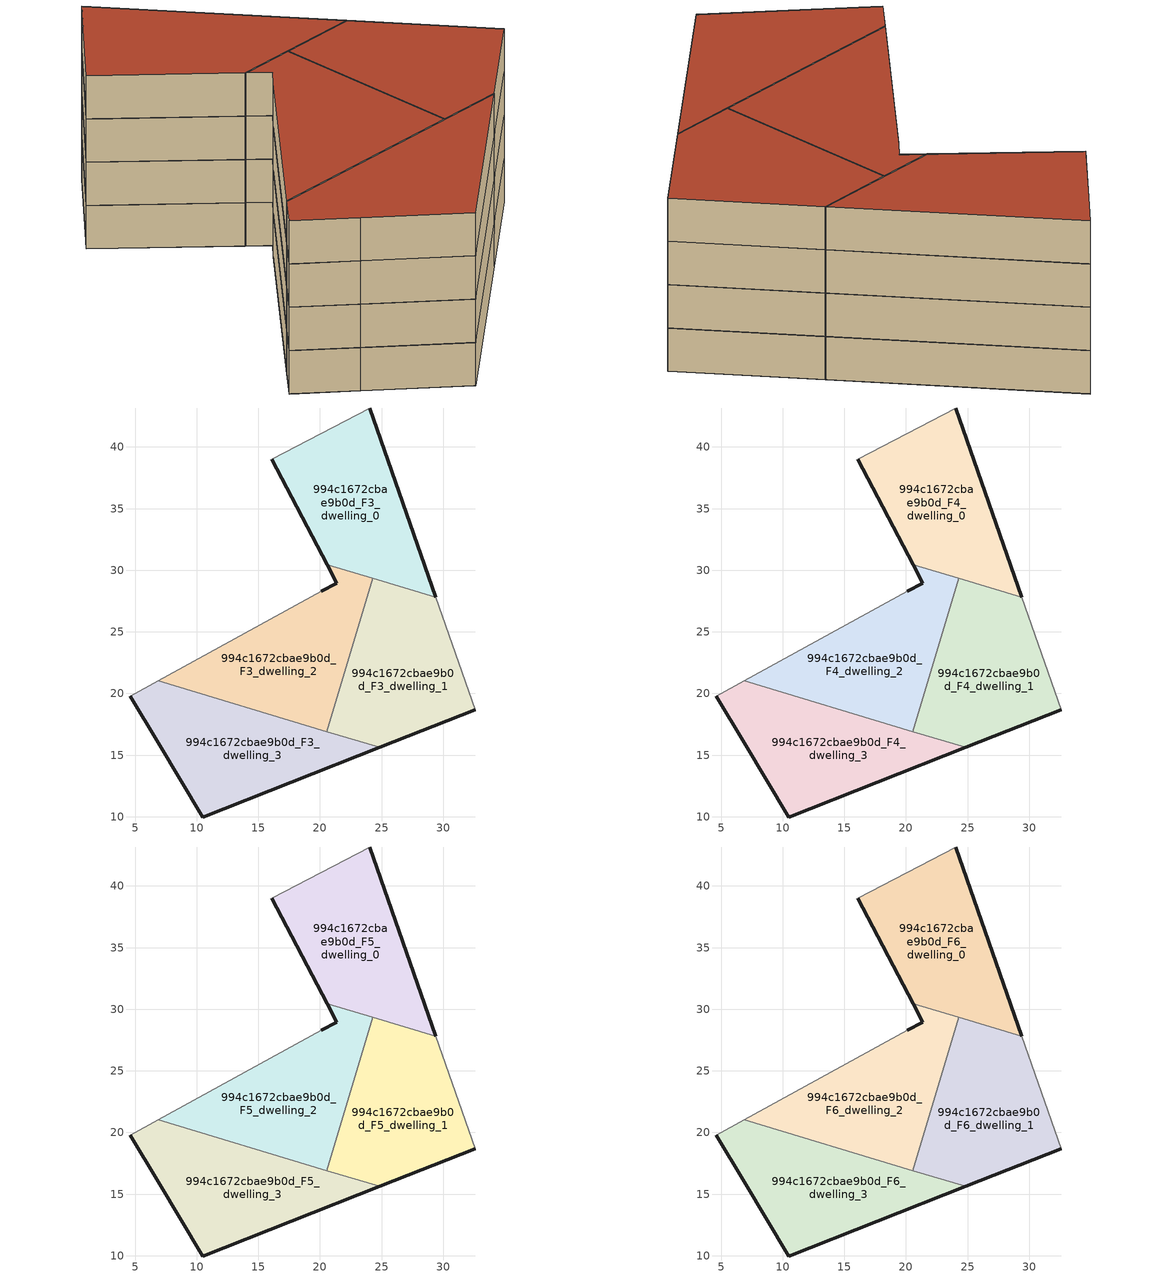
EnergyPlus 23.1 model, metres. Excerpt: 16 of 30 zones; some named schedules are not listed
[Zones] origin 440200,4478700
994c1672cbae9b0d_F3_dwelling_0
 floor to 994c1672cbae9b0d_F2_dwelling_0 (EU_floor_Construction): 29.39,27.8 24.02,43.16 16.07,39.01 20.58,30.45 z9
 wall outside (EU_wall_Construction): 20.58,30.45 16.07,39.01 / 24.02,43.16 29.39,27.8 z9:12
 wall adiabatic (EU_wall_Construction): 16.07,39.01 24.02,43.16 z9:12
 wall to 994c1672cbae9b0d_F3_dwelling_1 (EU_wall_Construction): 29.39,27.8 24.27,29.34 z9:12
 wall to 994c1672cbae9b0d_F3_dwelling_2 (EU_wall_Construction): 24.27,29.34 20.58,30.45 z9:12
994c1672cbae9b0d_F3_dwelling_1
 floor to 994c1672cbae9b0d_F2_dwelling_1 (EU_floor_Construction): 32.59,18.67 29.39,27.8 24.27,29.34 20.54,16.91 24.83,15.62 z9
 wall outside (EU_wall_Construction): 32.59,18.67 24.83,15.62 z9:12
 wall adiabatic (EU_wall_Construction): 29.39,27.8 32.59,18.67 z9:12
 wall to 994c1672cbae9b0d_F3_dwelling_2 (EU_wall_Construction): 20.54,16.91 24.27,29.34 z9:12
 wall to 994c1672cbae9b0d_F3_dwelling_3 (EU_wall_Construction): 24.83,15.62 20.54,16.91 z9:12
994c1672cbae9b0d_F3_dwelling_2
 floor to 994c1672cbae9b0d_F2_dwelling_2 (EU_floor_Construction): 20.54,16.91 24.27,29.34 20.58,30.45 21.36,28.95 20.11,28.31 6.86,21.02 z9
 wall outside (EU_wall_Construction): 20.11,28.31 21.36,28.95 20.58,30.45 z9:12
 wall adiabatic (EU_wall_Construction): 6.86,21.02 20.11,28.31 z9:12
 wall to 994c1672cbae9b0d_F3_dwelling_3 (EU_wall_Construction): 20.54,16.91 6.86,21.02 z9:12
994c1672cbae9b0d_F3_dwelling_3
 floor to 994c1672cbae9b0d_F2_dwelling_3 (EU_floor_Construction): 24.83,15.62 6.86,21.02 4.62,19.78 6.87,16.01 10.5,9.98 z9
 wall outside (EU_wall_Construction): 24.83,15.62 10.5,9.98 6.87,16.01 4.62,19.78 z9:12
 wall adiabatic (EU_wall_Construction): 4.62,19.78 6.86,21.02 z9:12
994c1672cbae9b0d_F4_dwelling_0
 floor to 994c1672cbae9b0d_F3_dwelling_0 (EU_floor_Construction): 29.39,27.8 24.02,43.16 16.07,39.01 20.58,30.45 z12
 wall outside (EU_wall_Construction): 20.58,30.45 16.07,39.01 / 24.02,43.16 29.39,27.8 z12:15
 wall adiabatic (EU_wall_Construction): 16.07,39.01 24.02,43.16 z12:15
 wall to 994c1672cbae9b0d_F4_dwelling_1 (EU_wall_Construction): 29.39,27.8 24.27,29.34 z12:15
 wall to 994c1672cbae9b0d_F4_dwelling_2 (EU_wall_Construction): 24.27,29.34 20.58,30.45 z12:15
994c1672cbae9b0d_F4_dwelling_1
 floor to 994c1672cbae9b0d_F3_dwelling_1 (EU_floor_Construction): 32.59,18.67 29.39,27.8 24.27,29.34 20.54,16.91 24.83,15.62 z12
 wall outside (EU_wall_Construction): 32.59,18.67 24.83,15.62 z12:15
 wall adiabatic (EU_wall_Construction): 29.39,27.8 32.59,18.67 z12:15
 wall to 994c1672cbae9b0d_F4_dwelling_2 (EU_wall_Construction): 20.54,16.91 24.27,29.34 z12:15
 wall to 994c1672cbae9b0d_F4_dwelling_3 (EU_wall_Construction): 24.83,15.62 20.54,16.91 z12:15
994c1672cbae9b0d_F4_dwelling_2
 floor to 994c1672cbae9b0d_F3_dwelling_2 (EU_floor_Construction): 20.54,16.91 24.27,29.34 20.58,30.45 21.36,28.95 20.11,28.31 6.86,21.02 z12
 wall outside (EU_wall_Construction): 20.11,28.31 21.36,28.95 20.58,30.45 z12:15
 wall adiabatic (EU_wall_Construction): 6.86,21.02 20.11,28.31 z12:15
 wall to 994c1672cbae9b0d_F4_dwelling_3 (EU_wall_Construction): 20.54,16.91 6.86,21.02 z12:15
994c1672cbae9b0d_F4_dwelling_3
 floor to 994c1672cbae9b0d_F3_dwelling_3 (EU_floor_Construction): 24.83,15.62 6.86,21.02 4.62,19.78 6.87,16.01 10.5,9.98 z12
 wall outside (EU_wall_Construction): 24.83,15.62 10.5,9.98 6.87,16.01 4.62,19.78 z12:15
 wall adiabatic (EU_wall_Construction): 4.62,19.78 6.86,21.02 z12:15
994c1672cbae9b0d_F5_dwelling_0
 floor to 994c1672cbae9b0d_F4_dwelling_0 (EU_floor_Construction): 29.39,27.8 24.02,43.16 16.07,39.01 20.58,30.45 z15
 wall outside (EU_wall_Construction): 20.58,30.45 16.07,39.01 / 24.02,43.16 29.39,27.8 z15:18
 wall adiabatic (EU_wall_Construction): 16.07,39.01 24.02,43.16 z15:18
 wall to 994c1672cbae9b0d_F5_dwelling_1 (EU_wall_Construction): 29.39,27.8 24.27,29.34 z15:18
 wall to 994c1672cbae9b0d_F5_dwelling_2 (EU_wall_Construction): 24.27,29.34 20.58,30.45 z15:18
994c1672cbae9b0d_F5_dwelling_1
 floor to 994c1672cbae9b0d_F4_dwelling_1 (EU_floor_Construction): 32.59,18.67 29.39,27.8 24.27,29.34 20.54,16.91 24.83,15.62 z15
 wall outside (EU_wall_Construction): 32.59,18.67 24.83,15.62 z15:18
 wall adiabatic (EU_wall_Construction): 29.39,27.8 32.59,18.67 z15:18
 wall to 994c1672cbae9b0d_F5_dwelling_2 (EU_wall_Construction): 20.54,16.91 24.27,29.34 z15:18
 wall to 994c1672cbae9b0d_F5_dwelling_3 (EU_wall_Construction): 24.83,15.62 20.54,16.91 z15:18
994c1672cbae9b0d_F5_dwelling_2
 floor to 994c1672cbae9b0d_F4_dwelling_2 (EU_floor_Construction): 20.54,16.91 24.27,29.34 20.58,30.45 21.36,28.95 20.11,28.31 6.86,21.02 z15
 wall outside (EU_wall_Construction): 20.11,28.31 21.36,28.95 20.58,30.45 z15:18
 wall adiabatic (EU_wall_Construction): 6.86,21.02 20.11,28.31 z15:18
 wall to 994c1672cbae9b0d_F5_dwelling_3 (EU_wall_Construction): 20.54,16.91 6.86,21.02 z15:18
994c1672cbae9b0d_F5_dwelling_3
 floor to 994c1672cbae9b0d_F4_dwelling_3 (EU_floor_Construction): 24.83,15.62 6.86,21.02 4.62,19.78 6.87,16.01 10.5,9.98 z15
 wall outside (EU_wall_Construction): 24.83,15.62 10.5,9.98 6.87,16.01 4.62,19.78 z15:18
 wall adiabatic (EU_wall_Construction): 4.62,19.78 6.86,21.02 z15:18
994c1672cbae9b0d_F6_dwelling_0
 floor to 994c1672cbae9b0d_F5_dwelling_0 (EU_floor_Construction): 29.39,27.8 24.02,43.16 16.07,39.01 20.58,30.45 z18
 wall outside (EU_wall_Construction): 20.58,30.45 16.07,39.01 / 24.02,43.16 29.39,27.8 z18:21
 wall adiabatic (EU_wall_Construction): 16.07,39.01 24.02,43.16 z18:21
 wall to 994c1672cbae9b0d_F6_dwelling_1 (EU_wall_Construction): 29.39,27.8 24.27,29.34 z18:21
 wall to 994c1672cbae9b0d_F6_dwelling_2 (EU_wall_Construction): 24.27,29.34 20.58,30.45 z18:21
 roof outside (EU_roof_Construction): 24.02,43.16 29.39,27.8 20.58,30.45 16.07,39.01 z21
994c1672cbae9b0d_F6_dwelling_1
 floor to 994c1672cbae9b0d_F5_dwelling_1 (EU_floor_Construction): 32.59,18.67 29.39,27.8 24.27,29.34 20.54,16.91 24.83,15.62 z18
 wall outside (EU_wall_Construction): 32.59,18.67 24.83,15.62 z18:21
 wall adiabatic (EU_wall_Construction): 29.39,27.8 32.59,18.67 z18:21
 wall to 994c1672cbae9b0d_F6_dwelling_2 (EU_wall_Construction): 20.54,16.91 24.27,29.34 z18:21
 wall to 994c1672cbae9b0d_F6_dwelling_3 (EU_wall_Construction): 24.83,15.62 20.54,16.91 z18:21
 roof outside (EU_roof_Construction): 29.39,27.8 32.59,18.67 24.83,15.62 20.54,16.91 24.27,29.34 z21
994c1672cbae9b0d_F6_dwelling_2
 floor to 994c1672cbae9b0d_F5_dwelling_2 (EU_floor_Construction): 20.54,16.91 24.27,29.34 20.58,30.45 21.36,28.95 20.11,28.31 6.86,21.02 z18
 wall outside (EU_wall_Construction): 20.11,28.31 21.36,28.95 20.58,30.45 z18:21
 wall adiabatic (EU_wall_Construction): 6.86,21.02 20.11,28.31 z18:21
 wall to 994c1672cbae9b0d_F6_dwelling_3 (EU_wall_Construction): 20.54,16.91 6.86,21.02 z18:21
 roof outside (EU_roof_Construction): 24.27,29.34 20.54,16.91 6.86,21.02 20.11,28.31 21.36,28.95 20.58,30.45 z21
994c1672cbae9b0d_F6_dwelling_3
 floor to 994c1672cbae9b0d_F5_dwelling_3 (EU_floor_Construction): 24.83,15.62 6.86,21.02 4.62,19.78 6.87,16.01 10.5,9.98 z18
 wall outside (EU_wall_Construction): 24.83,15.62 10.5,9.98 6.87,16.01 4.62,19.78 z18:21
 wall adiabatic (EU_wall_Construction): 4.62,19.78 6.86,21.02 z18:21
 roof outside (EU_roof_Construction): 24.83,15.62 10.5,9.98 6.87,16.01 4.62,19.78 6.86,21.02 z21
[Building]
EU S2 Campaign: North Axis=0; Terrain=City; Solar Distribution=FullExterior
[Site:Location]
Madrid: Latitude=40.5; Longitude=-3.5; Time Zone=1; Elevation=609
[SizingPeriod:WeatherFileDays]
AnnualSizingPeriod: Begin Month=1; Begin Day of Month=1; End Month=12; End Day of Month=31; Day of Week for Start Day=Monday; Use Weather File Daylight Saving Period=No; Use Weather File Rain and Snow Indicators=No
[MATERIAL]
EU_InternalMass_Material: Roughness=MediumRough; Thickness=0.1; Conductivity=1; Density=1800; Specific Heat=900; Thermal Absorptance=0.9; Solar Absorptance=0.7; Visible Absorptance=0.7
[MATERIAL:NOMASS] Roughness=MediumRough; Thermal Absorptance=0.9; Solar Absorptance=0.7; Visible Absorptance=0.7
Name | Thermal Resistance
EU_wall_NoMass | 0.609216
EU_roof_NoMass | 0.513268
EU_floor_NoMass | 0.568163
[CONSTRUCTION]
EU_wall_Construction: EU_wall_NoMass
EU_roof_Construction: EU_roof_NoMass
EU_floor_Construction: EU_floor_NoMass
EU_InternalMass_Construction: EU_InternalMass_Material
[ZONE] Type=1; Multiplier=1; Ceiling Height=autocalculate; Floor Area=autocalculate; Part of Total Floor Area=Yes
Name | Volume
994c1672cbae9b0d_F3_dwelling_0; 994c1672cbae9b0d_F4_dwelling_0; 994c1672cbae9b0d_F5_dwelling_0; 994c1672cbae9b0d_F6_dwelling_0 | 312.062
994c1672cbae9b0d_F3_dwelling_1; 994c1672cbae9b0d_F4_dwelling_1; 994c1672cbae9b0d_F5_dwelling_1; 994c1672cbae9b0d_F6_dwelling_1 | 312.077
994c1672cbae9b0d_F3_dwelling_2; 994c1672cbae9b0d_F4_dwelling_2; 994c1672cbae9b0d_F5_dwelling_2; 994c1672cbae9b0d_F6_dwelling_2 | 312.06
994c1672cbae9b0d_F3_dwelling_3; 994c1672cbae9b0d_F4_dwelling_3; 994c1672cbae9b0d_F5_dwelling_3; 994c1672cbae9b0d_F6_dwelling_3 | 312.059
[INTERNALMASS] Construction=EU_InternalMass_Construction
Name | Zone or ZoneList | Surface Area
994c1672cbae9b0d_F3_dwelling_0_EU_InternalMass | 994c1672cbae9b0d_F3_dwelling_0 | 104.021
994c1672cbae9b0d_F3_dwelling_1_EU_InternalMass | 994c1672cbae9b0d_F3_dwelling_1 | 104.027
994c1672cbae9b0d_F3_dwelling_2_EU_InternalMass | 994c1672cbae9b0d_F3_dwelling_2 | 104.017
994c1672cbae9b0d_F3_dwelling_3_EU_InternalMass | 994c1672cbae9b0d_F3_dwelling_3 | 104.02
994c1672cbae9b0d_F4_dwelling_0_EU_InternalMass | 994c1672cbae9b0d_F4_dwelling_0 | 104.021
994c1672cbae9b0d_F4_dwelling_1_EU_InternalMass | 994c1672cbae9b0d_F4_dwelling_1 | 104.027
994c1672cbae9b0d_F4_dwelling_2_EU_InternalMass | 994c1672cbae9b0d_F4_dwelling_2 | 104.017
994c1672cbae9b0d_F4_dwelling_3_EU_InternalMass | 994c1672cbae9b0d_F4_dwelling_3 | 104.02
994c1672cbae9b0d_F5_dwelling_0_EU_InternalMass | 994c1672cbae9b0d_F5_dwelling_0 | 104.021
994c1672cbae9b0d_F5_dwelling_1_EU_InternalMass | 994c1672cbae9b0d_F5_dwelling_1 | 104.027
994c1672cbae9b0d_F5_dwelling_2_EU_InternalMass | 994c1672cbae9b0d_F5_dwelling_2 | 104.017
994c1672cbae9b0d_F5_dwelling_3_EU_InternalMass | 994c1672cbae9b0d_F5_dwelling_3 | 104.02
994c1672cbae9b0d_F6_dwelling_0_EU_InternalMass | 994c1672cbae9b0d_F6_dwelling_0 | 104.021
994c1672cbae9b0d_F6_dwelling_1_EU_InternalMass | 994c1672cbae9b0d_F6_dwelling_1 | 104.027
994c1672cbae9b0d_F6_dwelling_2_EU_InternalMass | 994c1672cbae9b0d_F6_dwelling_2 | 104.017
994c1672cbae9b0d_F6_dwelling_3_EU_InternalMass | 994c1672cbae9b0d_F6_dwelling_3 | 104.02
[OTHEREQUIPMENT] Fuel Type=Electricity; Design Level Calculation Method=Watts/Area; Power per Zone Floor Area=1; Fraction Latent=0; Fraction Radiant=0; Fraction Lost=0; Carbon Dioxide Generation Rate=0; EndUse Subcategory=EU_Step8_InternalGains
Name | Zone or ZoneList or Space or SpaceList | Schedule
EU_Step8_InternalGain_994c1672cbae9b0d_F3_dwelling_0_f000 | 994c1672cbae9b0d_F3_dwelling_0 | EU_Step8_GainSchedule_994c1672cbae9b0d_F3_dwelling_0_f000
EU_Step8_InternalGain_994c1672cbae9b0d_F3_dwelling_1_f000 | 994c1672cbae9b0d_F3_dwelling_1 | EU_Step8_GainSchedule_994c1672cbae9b0d_F3_dwelling_1_f000
EU_Step8_InternalGain_994c1672cbae9b0d_F3_dwelling_2_f000 | 994c1672cbae9b0d_F3_dwelling_2 | EU_Step8_GainSchedule_994c1672cbae9b0d_F3_dwelling_2_f000
EU_Step8_InternalGain_994c1672cbae9b0d_F3_dwelling_3_f000 | 994c1672cbae9b0d_F3_dwelling_3 | EU_Step8_GainSchedule_994c1672cbae9b0d_F3_dwelling_3_f000
EU_Step8_InternalGain_994c1672cbae9b0d_F4_dwelling_0_f000 | 994c1672cbae9b0d_F4_dwelling_0 | EU_Step8_GainSchedule_994c1672cbae9b0d_F4_dwelling_0_f000
EU_Step8_InternalGain_994c1672cbae9b0d_F4_dwelling_1_f000 | 994c1672cbae9b0d_F4_dwelling_1 | EU_Step8_GainSchedule_994c1672cbae9b0d_F4_dwelling_1_f000
EU_Step8_InternalGain_994c1672cbae9b0d_F4_dwelling_2_f000 | 994c1672cbae9b0d_F4_dwelling_2 | EU_Step8_GainSchedule_994c1672cbae9b0d_F4_dwelling_2_f000
EU_Step8_InternalGain_994c1672cbae9b0d_F4_dwelling_3_f000 | 994c1672cbae9b0d_F4_dwelling_3 | EU_Step8_GainSchedule_994c1672cbae9b0d_F4_dwelling_3_f000
EU_Step8_InternalGain_994c1672cbae9b0d_F5_dwelling_0_f000 | 994c1672cbae9b0d_F5_dwelling_0 | EU_Step8_GainSchedule_994c1672cbae9b0d_F5_dwelling_0_f000
EU_Step8_InternalGain_994c1672cbae9b0d_F5_dwelling_1_f000 | 994c1672cbae9b0d_F5_dwelling_1 | EU_Step8_GainSchedule_994c1672cbae9b0d_F5_dwelling_1_f000
EU_Step8_InternalGain_994c1672cbae9b0d_F5_dwelling_2_f000 | 994c1672cbae9b0d_F5_dwelling_2 | EU_Step8_GainSchedule_994c1672cbae9b0d_F5_dwelling_2_f000
EU_Step8_InternalGain_994c1672cbae9b0d_F5_dwelling_3_f000 | 994c1672cbae9b0d_F5_dwelling_3 | EU_Step8_GainSchedule_994c1672cbae9b0d_F5_dwelling_3_f000
EU_Step8_InternalGain_994c1672cbae9b0d_F6_dwelling_0_f000 | 994c1672cbae9b0d_F6_dwelling_0 | EU_Step8_GainSchedule_994c1672cbae9b0d_F6_dwelling_0_f000
EU_Step8_InternalGain_994c1672cbae9b0d_F6_dwelling_1_f000 | 994c1672cbae9b0d_F6_dwelling_1 | EU_Step8_GainSchedule_994c1672cbae9b0d_F6_dwelling_1_f000
EU_Step8_InternalGain_994c1672cbae9b0d_F6_dwelling_2_f000 | 994c1672cbae9b0d_F6_dwelling_2 | EU_Step8_GainSchedule_994c1672cbae9b0d_F6_dwelling_2_f000
EU_Step8_InternalGain_994c1672cbae9b0d_F6_dwelling_3_f000 | 994c1672cbae9b0d_F6_dwelling_3 | EU_Step8_GainSchedule_994c1672cbae9b0d_F6_dwelling_3_f000
[ZONEVENTILATION:DESIGNFLOWRATE] Schedule=EU_AlwaysOn; Design Flow Rate Calculation Method=AirChanges/Hour; Air Changes per Hour=0.752966; Ventilation Type=Natural; Fan Pressure Rise=0; Fan Total Efficiency=1; Constant Term Coefficient=1; Temperature Term Coefficient=0; Velocity Term Coefficient=0; Velocity Squared Term Coefficient=0; Minimum Indoor Temperature=-100; Maximum Indoor Temperature=100; Delta Temperature=-100; Minimum Outdoor Temperature=-100; Maximum Outdoor Temperature=100; Maximum Wind Speed=40
Name | Zone or ZoneList or Space or SpaceList
EU_ConstantAir_994c1672cbae9b0d_F3_dwelling_0 | 994c1672cbae9b0d_F3_dwelling_0
EU_ConstantAir_994c1672cbae9b0d_F3_dwelling_1 | 994c1672cbae9b0d_F3_dwelling_1
EU_ConstantAir_994c1672cbae9b0d_F3_dwelling_2 | 994c1672cbae9b0d_F3_dwelling_2
EU_ConstantAir_994c1672cbae9b0d_F3_dwelling_3 | 994c1672cbae9b0d_F3_dwelling_3
EU_ConstantAir_994c1672cbae9b0d_F4_dwelling_0 | 994c1672cbae9b0d_F4_dwelling_0
EU_ConstantAir_994c1672cbae9b0d_F4_dwelling_1 | 994c1672cbae9b0d_F4_dwelling_1
EU_ConstantAir_994c1672cbae9b0d_F4_dwelling_2 | 994c1672cbae9b0d_F4_dwelling_2
EU_ConstantAir_994c1672cbae9b0d_F4_dwelling_3 | 994c1672cbae9b0d_F4_dwelling_3
EU_ConstantAir_994c1672cbae9b0d_F5_dwelling_0 | 994c1672cbae9b0d_F5_dwelling_0
EU_ConstantAir_994c1672cbae9b0d_F5_dwelling_1 | 994c1672cbae9b0d_F5_dwelling_1
EU_ConstantAir_994c1672cbae9b0d_F5_dwelling_2 | 994c1672cbae9b0d_F5_dwelling_2
EU_ConstantAir_994c1672cbae9b0d_F5_dwelling_3 | 994c1672cbae9b0d_F5_dwelling_3
EU_ConstantAir_994c1672cbae9b0d_F6_dwelling_0 | 994c1672cbae9b0d_F6_dwelling_0
EU_ConstantAir_994c1672cbae9b0d_F6_dwelling_1 | 994c1672cbae9b0d_F6_dwelling_1
EU_ConstantAir_994c1672cbae9b0d_F6_dwelling_2 | 994c1672cbae9b0d_F6_dwelling_2
EU_ConstantAir_994c1672cbae9b0d_F6_dwelling_3 | 994c1672cbae9b0d_F6_dwelling_3
[HVACTEMPLATE:ZONE:IDEALLOADSAIRSYSTEM] System Availability Schedule=EU_AlwaysOn; Maximum Heating Supply Air Temperature=50; Minimum Cooling Supply Air Temperature=13; Maximum Heating Supply Air Humidity Ratio=0.0156; Minimum Cooling Supply Air Humidity Ratio=0.0077; Heating Limit=NoLimit; Cooling Limit=NoLimit; Heating Availability Schedule=EU_AlwaysOn; Cooling Availability Schedule=EU_CoolingOff; Dehumidification Control Type=ConstantSensibleHeatRatio; Cooling Sensible Heat Ratio=0.7; Dehumidification Setpoint=60; Humidification Control Type=None; Humidification Setpoint=30; Outdoor Air Method=None; Outdoor Air Flow Rate per Person=0.00944; Outdoor Air Flow Rate per Zone Floor Area=0; Outdoor Air Flow Rate per Zone=0; Demand Controlled Ventilation Type=None; Outdoor Air Economizer Type=NoEconomizer; Heat Recovery Type=None; Sensible Heat Recovery Effectiveness=0.7; Latent Heat Recovery Effectiveness=0.65
Name | Template Thermostat
994c1672cbae9b0d_F3_dwelling_0 | EU_HeatOnly_994c1672cbae9b0d_F3_dwelling_0
994c1672cbae9b0d_F3_dwelling_1 | EU_HeatOnly_994c1672cbae9b0d_F3_dwelling_1
994c1672cbae9b0d_F3_dwelling_2 | EU_HeatOnly_994c1672cbae9b0d_F3_dwelling_2
994c1672cbae9b0d_F3_dwelling_3 | EU_HeatOnly_994c1672cbae9b0d_F3_dwelling_3
994c1672cbae9b0d_F4_dwelling_0 | EU_HeatOnly_994c1672cbae9b0d_F4_dwelling_0
994c1672cbae9b0d_F4_dwelling_1 | EU_HeatOnly_994c1672cbae9b0d_F4_dwelling_1
994c1672cbae9b0d_F4_dwelling_2 | EU_HeatOnly_994c1672cbae9b0d_F4_dwelling_2
994c1672cbae9b0d_F4_dwelling_3 | EU_HeatOnly_994c1672cbae9b0d_F4_dwelling_3
994c1672cbae9b0d_F5_dwelling_0 | EU_HeatOnly_994c1672cbae9b0d_F5_dwelling_0
994c1672cbae9b0d_F5_dwelling_1 | EU_HeatOnly_994c1672cbae9b0d_F5_dwelling_1
994c1672cbae9b0d_F5_dwelling_2 | EU_HeatOnly_994c1672cbae9b0d_F5_dwelling_2
994c1672cbae9b0d_F5_dwelling_3 | EU_HeatOnly_994c1672cbae9b0d_F5_dwelling_3
994c1672cbae9b0d_F6_dwelling_0 | EU_HeatOnly_994c1672cbae9b0d_F6_dwelling_0
994c1672cbae9b0d_F6_dwelling_1 | EU_HeatOnly_994c1672cbae9b0d_F6_dwelling_1
994c1672cbae9b0d_F6_dwelling_2 | EU_HeatOnly_994c1672cbae9b0d_F6_dwelling_2
994c1672cbae9b0d_F6_dwelling_3 | EU_HeatOnly_994c1672cbae9b0d_F6_dwelling_3
